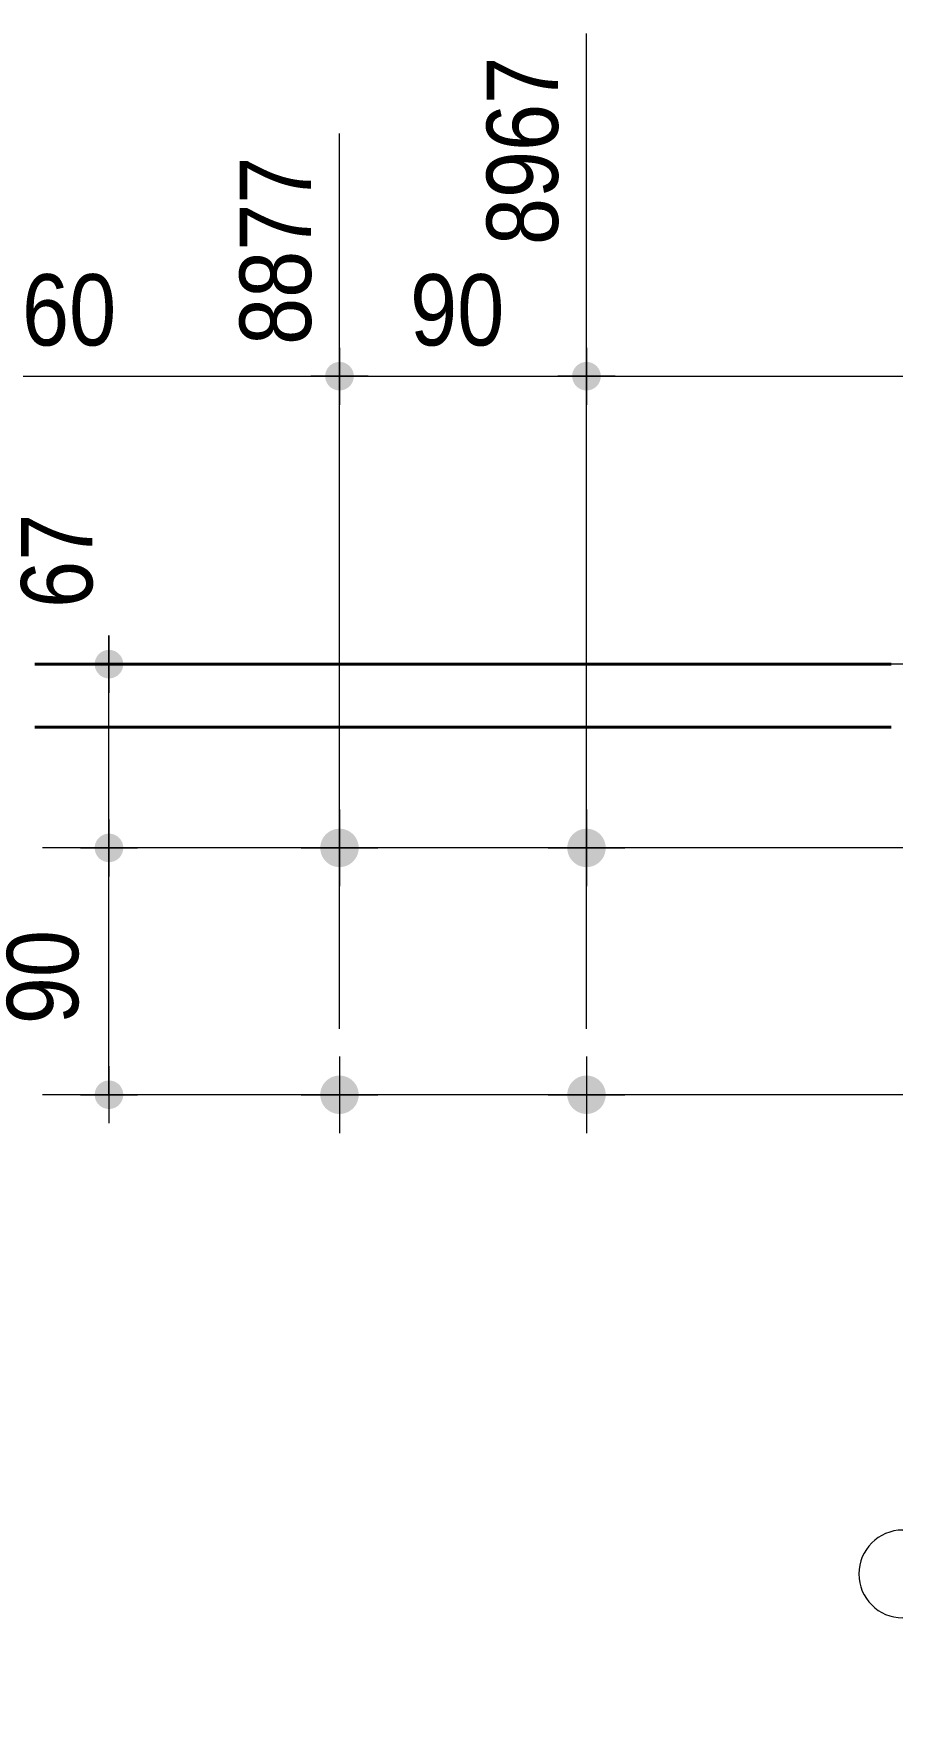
# Model space of a CAD drawing. Header units: millimetres. Extents: x 2 to 584, y 5 to 405.
# Drawn here: x 420.4 to 451.7, y 306.2 to 367.3 of the extents above; entities that cross this region are included whole.
import ezdxf

# ---------------------------------------------------------------- set-up
doc = ezdxf.new("R2010")
doc.units = ezdxf.units.MM
for name, color, linetype, lineweight in [('Boulon', 7, 'Continuous', 0), ('Cotation', 7, 'Continuous', 0), ('Piece', 2, 'Continuous', 0), ('Repère pièce', 3, 'Continuous', 0)]:
    doc.layers.add(name, color=color, linetype=linetype, lineweight=lineweight)
doc.styles.add('ARIAL', font='ARIAL.TTF')
doc.styles.add('COMIC_SANS_MS', font='COMIC.TTF')

# ---------------------------------------------------------------- blocks, each defined once
blk = doc.blocks.new('*A6')
at = {"layer": 'Boulon'}
for points in [[(441.227, 337.604), (441.224, 337.57), (441.22, 337.536), (441.214, 337.502), (441.207, 337.469), (441.197, 337.436), (441.187, 337.403), (441.174, 337.371), (441.16, 337.339), (441.145, 337.309), (441.128, 337.279), (441.11, 337.25), (441.09, 337.222), (441.069, 337.195), (441.046, 337.169), (441.023, 337.144), (440.998, 337.12), (440.972, 337.098), (440.945, 337.077), (440.917, 337.057), (440.887, 337.038), (440.858, 337.021), (440.827, 337.006), (440.795, 336.992), (440.763, 336.98), (440.731, 336.969), (440.698, 336.96), (440.664, 336.952), (440.63, 336.946), (440.596, 336.942), (440.562, 336.94), (440.528, 336.939), (440.493, 336.94), (440.459, 336.942), (440.425, 336.946), (440.391, 336.952), (440.358, 336.96), (440.324, 336.969), (440.292, 336.98), (440.26, 336.992), (440.228, 337.006), (440.198, 337.021), (440.168, 337.038), (440.139, 337.057), (440.111, 337.077), (440.084, 337.098), (440.058, 337.12), (440.033, 337.144), (440.009, 337.169), (439.987, 337.195), (439.965, 337.222), (439.946, 337.25), (439.927, 337.279), (439.91, 337.309), (439.895, 337.339), (439.881, 337.371), (439.869, 337.403), (439.858, 337.436), (439.849, 337.469), (439.841, 337.502), (439.835, 337.536), (439.831, 337.57), (439.828, 337.604), (439.828, 337.639), (439.828, 337.673), (439.831, 337.707), (439.835, 337.741), (439.841, 337.775), (439.849, 337.809), (439.858, 337.842), (439.869, 337.875), (439.881, 337.907), (439.895, 337.938), (439.91, 337.969), (439.927, 337.999), (439.946, 338.028), (439.965, 338.056), (439.987, 338.083), (440.009, 338.109), (440.033, 338.134), (440.058, 338.157), (440.084, 338.18), (440.111, 338.201), (440.139, 338.221), (440.168, 338.239), (440.198, 338.256), (440.228, 338.272), (440.26, 338.285), (440.292, 338.298), (440.324, 338.309), (440.358, 338.318), (440.391, 338.325), (440.425, 338.331), (440.459, 338.335), (440.493, 338.338), (440.528, 338.339), (440.562, 338.338), (440.596, 338.335), (440.63, 338.331), (440.664, 338.325), (440.698, 338.318), (440.731, 338.309), (440.763, 338.298), (440.795, 338.285), (440.827, 338.272), (440.858, 338.256), (440.887, 338.239), (440.917, 338.221), (440.945, 338.201), (440.972, 338.18), (440.998, 338.157), (441.023, 338.134), (441.046, 338.109), (441.069, 338.083), (441.09, 338.056), (441.11, 338.028), (441.128, 337.999), (441.145, 337.969), (441.16, 337.938), (441.174, 337.907), (441.187, 337.875), (441.197, 337.842), (441.207, 337.809), (441.214, 337.775), (441.22, 337.741), (441.224, 337.707), (441.227, 337.673), (441.228, 337.639)], [(441.227, 328.604), (441.224, 328.57), (441.22, 328.536), (441.214, 328.502), (441.207, 328.469), (441.197, 328.436), (441.187, 328.403), (441.174, 328.371), (441.16, 328.339), (441.145, 328.309), (441.128, 328.279), (441.11, 328.25), (441.09, 328.222), (441.069, 328.195), (441.046, 328.169), (441.023, 328.144), (440.998, 328.12), (440.972, 328.098), (440.945, 328.077), (440.917, 328.057), (440.887, 328.038), (440.858, 328.021), (440.827, 328.006), (440.795, 327.992), (440.763, 327.98), (440.731, 327.969), (440.698, 327.96), (440.664, 327.952), (440.63, 327.946), (440.596, 327.942), (440.562, 327.94), (440.528, 327.939), (440.493, 327.94), (440.459, 327.942), (440.425, 327.946), (440.391, 327.952), (440.358, 327.96), (440.324, 327.969), (440.292, 327.98), (440.26, 327.992), (440.228, 328.006), (440.198, 328.021), (440.168, 328.038), (440.139, 328.057), (440.111, 328.077), (440.084, 328.098), (440.058, 328.12), (440.033, 328.144), (440.009, 328.169), (439.987, 328.195), (439.965, 328.222), (439.946, 328.25), (439.927, 328.279), (439.91, 328.309), (439.895, 328.339), (439.881, 328.371), (439.869, 328.403), (439.858, 328.436), (439.849, 328.469), (439.841, 328.502), (439.835, 328.536), (439.831, 328.57), (439.828, 328.604), (439.828, 328.639), (439.828, 328.673), (439.831, 328.707), (439.835, 328.741), (439.841, 328.775), (439.849, 328.809), (439.858, 328.842), (439.869, 328.875), (439.881, 328.907), (439.895, 328.938), (439.91, 328.969), (439.927, 328.999), (439.946, 329.028), (439.965, 329.056), (439.987, 329.083), (440.009, 329.109), (440.033, 329.134), (440.058, 329.157), (440.084, 329.18), (440.111, 329.201), (440.139, 329.221), (440.168, 329.239), (440.198, 329.256), (440.228, 329.272), (440.26, 329.285), (440.292, 329.298), (440.324, 329.309), (440.358, 329.318), (440.391, 329.325), (440.425, 329.331), (440.459, 329.335), (440.493, 329.338), (440.528, 329.339), (440.562, 329.338), (440.596, 329.335), (440.63, 329.331), (440.664, 329.325), (440.698, 329.318), (440.731, 329.309), (440.763, 329.298), (440.795, 329.285), (440.827, 329.272), (440.858, 329.256), (440.887, 329.239), (440.917, 329.221), (440.945, 329.201), (440.972, 329.18), (440.998, 329.157), (441.023, 329.134), (441.046, 329.109), (441.069, 329.083), (441.09, 329.056), (441.11, 329.028), (441.128, 328.999), (441.145, 328.969), (441.16, 328.938), (441.174, 328.907), (441.187, 328.875), (441.197, 328.842), (441.207, 328.809), (441.214, 328.775), (441.22, 328.741), (441.224, 328.707), (441.227, 328.673), (441.228, 328.639)]]:
    blk.add_hatch(color=256, dxfattribs=at).paths.add_polyline_path(points, flags=17)
at = {"layer": 'Boulon', "linetype": 'Continuous', "lineweight": 0}
for p, q in [((440.528, 339.039), (440.528, 336.239)), ((439.128, 337.639), (441.928, 337.639)), ((440.528, 330.039), (440.528, 327.239)), ((439.128, 328.639), (441.928, 328.639))]:
    blk.add_line(p, q, dxfattribs=at)
blk = doc.blocks.new('*A7')
at = {"layer": 'Boulon'}
for points in [[(432.227, 337.604), (432.224, 337.57), (432.22, 337.536), (432.214, 337.502), (432.207, 337.469), (432.197, 337.436), (432.187, 337.403), (432.174, 337.371), (432.16, 337.339), (432.145, 337.309), (432.128, 337.279), (432.11, 337.25), (432.09, 337.222), (432.069, 337.195), (432.046, 337.169), (432.023, 337.144), (431.998, 337.12), (431.972, 337.098), (431.945, 337.077), (431.917, 337.057), (431.887, 337.038), (431.858, 337.021), (431.827, 337.006), (431.795, 336.992), (431.763, 336.98), (431.731, 336.969), (431.698, 336.96), (431.664, 336.952), (431.63, 336.946), (431.596, 336.942), (431.562, 336.94), (431.528, 336.939), (431.493, 336.94), (431.459, 336.942), (431.425, 336.946), (431.391, 336.952), (431.358, 336.96), (431.324, 336.969), (431.292, 336.98), (431.26, 336.992), (431.228, 337.006), (431.198, 337.021), (431.168, 337.038), (431.139, 337.057), (431.111, 337.077), (431.084, 337.098), (431.058, 337.12), (431.033, 337.144), (431.009, 337.169), (430.987, 337.195), (430.965, 337.222), (430.946, 337.25), (430.927, 337.279), (430.91, 337.309), (430.895, 337.339), (430.881, 337.371), (430.869, 337.403), (430.858, 337.436), (430.849, 337.469), (430.841, 337.502), (430.835, 337.536), (430.831, 337.57), (430.828, 337.604), (430.828, 337.639), (430.828, 337.673), (430.831, 337.707), (430.835, 337.741), (430.841, 337.775), (430.849, 337.809), (430.858, 337.842), (430.869, 337.875), (430.881, 337.907), (430.895, 337.938), (430.91, 337.969), (430.927, 337.999), (430.946, 338.028), (430.965, 338.056), (430.987, 338.083), (431.009, 338.109), (431.033, 338.134), (431.058, 338.157), (431.084, 338.18), (431.111, 338.201), (431.139, 338.221), (431.168, 338.239), (431.198, 338.256), (431.228, 338.272), (431.26, 338.285), (431.292, 338.298), (431.324, 338.309), (431.358, 338.318), (431.391, 338.325), (431.425, 338.331), (431.459, 338.335), (431.493, 338.338), (431.528, 338.339), (431.562, 338.338), (431.596, 338.335), (431.63, 338.331), (431.664, 338.325), (431.698, 338.318), (431.731, 338.309), (431.763, 338.298), (431.795, 338.285), (431.827, 338.272), (431.858, 338.256), (431.887, 338.239), (431.917, 338.221), (431.945, 338.201), (431.972, 338.18), (431.998, 338.157), (432.023, 338.134), (432.046, 338.109), (432.069, 338.083), (432.09, 338.056), (432.11, 338.028), (432.128, 337.999), (432.145, 337.969), (432.16, 337.938), (432.174, 337.907), (432.187, 337.875), (432.197, 337.842), (432.207, 337.809), (432.214, 337.775), (432.22, 337.741), (432.224, 337.707), (432.227, 337.673), (432.228, 337.639)], [(432.227, 328.604), (432.224, 328.57), (432.22, 328.536), (432.214, 328.502), (432.207, 328.469), (432.197, 328.436), (432.187, 328.403), (432.174, 328.371), (432.16, 328.339), (432.145, 328.309), (432.128, 328.279), (432.11, 328.25), (432.09, 328.222), (432.069, 328.195), (432.046, 328.169), (432.023, 328.144), (431.998, 328.12), (431.972, 328.098), (431.945, 328.077), (431.917, 328.057), (431.887, 328.038), (431.858, 328.021), (431.827, 328.006), (431.795, 327.992), (431.763, 327.98), (431.731, 327.969), (431.698, 327.96), (431.664, 327.952), (431.63, 327.946), (431.596, 327.942), (431.562, 327.94), (431.528, 327.939), (431.493, 327.94), (431.459, 327.942), (431.425, 327.946), (431.391, 327.952), (431.358, 327.96), (431.324, 327.969), (431.292, 327.98), (431.26, 327.992), (431.228, 328.006), (431.198, 328.021), (431.168, 328.038), (431.139, 328.057), (431.111, 328.077), (431.084, 328.098), (431.058, 328.12), (431.033, 328.144), (431.009, 328.169), (430.987, 328.195), (430.965, 328.222), (430.946, 328.25), (430.927, 328.279), (430.91, 328.309), (430.895, 328.339), (430.881, 328.371), (430.869, 328.403), (430.858, 328.436), (430.849, 328.469), (430.841, 328.502), (430.835, 328.536), (430.831, 328.57), (430.828, 328.604), (430.828, 328.639), (430.828, 328.673), (430.831, 328.707), (430.835, 328.741), (430.841, 328.775), (430.849, 328.809), (430.858, 328.842), (430.869, 328.875), (430.881, 328.907), (430.895, 328.938), (430.91, 328.969), (430.927, 328.999), (430.946, 329.028), (430.965, 329.056), (430.987, 329.083), (431.009, 329.109), (431.033, 329.134), (431.058, 329.157), (431.084, 329.18), (431.111, 329.201), (431.139, 329.221), (431.168, 329.239), (431.198, 329.256), (431.228, 329.272), (431.26, 329.285), (431.292, 329.298), (431.324, 329.309), (431.358, 329.318), (431.391, 329.325), (431.425, 329.331), (431.459, 329.335), (431.493, 329.338), (431.528, 329.339), (431.562, 329.338), (431.596, 329.335), (431.63, 329.331), (431.664, 329.325), (431.698, 329.318), (431.731, 329.309), (431.763, 329.298), (431.795, 329.285), (431.827, 329.272), (431.858, 329.256), (431.887, 329.239), (431.917, 329.221), (431.945, 329.201), (431.972, 329.18), (431.998, 329.157), (432.023, 329.134), (432.046, 329.109), (432.069, 329.083), (432.09, 329.056), (432.11, 329.028), (432.128, 328.999), (432.145, 328.969), (432.16, 328.938), (432.174, 328.907), (432.187, 328.875), (432.197, 328.842), (432.207, 328.809), (432.214, 328.775), (432.22, 328.741), (432.224, 328.707), (432.227, 328.673), (432.228, 328.639)]]:
    blk.add_hatch(color=256, dxfattribs=at).paths.add_polyline_path(points, flags=17)
at = {"layer": 'Boulon', "linetype": 'Continuous', "lineweight": 0}
for p, q in [((431.528, 339.039), (431.528, 336.239)), ((430.128, 337.639), (432.928, 337.639)), ((431.528, 330.039), (431.528, 327.239)), ((430.128, 328.639), (432.928, 328.639))]:
    blk.add_line(p, q, dxfattribs=at)
blk = doc.blocks.new('*A21')
at = {"layer": 'Piece', "color": 2, "linetype": 'Continuous', "lineweight": 40}
for p, q in [((451.624586, 344.33913), (420.430655, 344.33913)), ((420.430655, 342.03913), (451.624586, 342.03913))]:
    blk.add_line(p, q, dxfattribs=at)
blk = doc.blocks.new('*A77')
at = {"layer": 'Cotation'}
for points in [[(409.208, 354.32), (409.183, 354.322), (409.157, 354.325), (409.132, 354.329), (409.107, 354.335), (409.083, 354.342), (409.059, 354.35), (409.035, 354.359), (409.011, 354.369), (408.989, 354.381), (408.966, 354.393), (408.945, 354.407), (408.924, 354.421), (408.904, 354.437), (408.884, 354.454), (408.866, 354.471), (408.848, 354.49), (408.832, 354.509), (408.816, 354.529), (408.801, 354.55), (408.788, 354.572), (408.775, 354.594), (408.764, 354.617), (408.753, 354.64), (408.744, 354.664), (408.736, 354.688), (408.729, 354.713), (408.724, 354.738), (408.719, 354.763), (408.716, 354.788), (408.714, 354.814), (408.714, 354.839), (408.714, 354.865), (408.716, 354.89), (408.719, 354.915), (408.724, 354.941), (408.729, 354.965), (408.736, 354.99), (408.744, 355.014), (408.753, 355.038), (408.764, 355.061), (408.775, 355.084), (408.788, 355.106), (408.801, 355.128), (408.816, 355.149), (408.832, 355.169), (408.848, 355.188), (408.866, 355.207), (408.884, 355.224), (408.904, 355.241), (408.924, 355.257), (408.945, 355.271), (408.966, 355.285), (408.989, 355.298), (409.011, 355.309), (409.035, 355.32), (409.059, 355.329), (409.083, 355.337), (409.107, 355.344), (409.132, 355.349), (409.157, 355.354), (409.183, 355.357), (409.208, 355.359), (409.234, 355.359), (409.259, 355.359), (409.285, 355.357), (409.31, 355.354), (409.335, 355.349), (409.36, 355.344), (409.385, 355.337), (409.409, 355.329), (409.433, 355.32), (409.456, 355.309), (409.479, 355.298), (409.501, 355.285), (409.523, 355.271), (409.543, 355.257), (409.564, 355.241), (409.583, 355.224), (409.601, 355.207), (409.619, 355.188), (409.636, 355.169), (409.651, 355.149), (409.666, 355.128), (409.68, 355.106), (409.692, 355.084), (409.704, 355.061), (409.714, 355.038), (409.723, 355.014), (409.731, 354.99), (409.738, 354.965), (409.744, 354.941), (409.748, 354.915), (409.751, 354.89), (409.753, 354.865), (409.754, 354.839), (409.753, 354.814), (409.751, 354.788), (409.748, 354.763), (409.744, 354.738), (409.738, 354.713), (409.731, 354.688), (409.723, 354.664), (409.714, 354.64), (409.704, 354.617), (409.692, 354.594), (409.68, 354.572), (409.666, 354.55), (409.651, 354.529), (409.636, 354.509), (409.619, 354.49), (409.601, 354.471), (409.583, 354.454), (409.564, 354.437), (409.543, 354.421), (409.523, 354.407), (409.501, 354.393), (409.479, 354.381), (409.456, 354.369), (409.433, 354.359), (409.409, 354.35), (409.385, 354.342), (409.36, 354.335), (409.335, 354.329), (409.31, 354.325), (409.285, 354.322), (409.259, 354.32), (409.234, 354.319)], [(431.502, 354.32), (431.477, 354.322), (431.451, 354.325), (431.426, 354.329), (431.401, 354.335), (431.377, 354.342), (431.352, 354.35), (431.329, 354.359), (431.305, 354.369), (431.282, 354.381), (431.26, 354.393), (431.239, 354.407), (431.218, 354.421), (431.198, 354.437), (431.178, 354.454), (431.16, 354.471), (431.142, 354.49), (431.126, 354.509), (431.11, 354.529), (431.095, 354.55), (431.082, 354.572), (431.069, 354.594), (431.058, 354.617), (431.047, 354.64), (431.038, 354.664), (431.03, 354.688), (431.023, 354.713), (431.018, 354.738), (431.013, 354.763), (431.01, 354.788), (431.008, 354.814), (431.008, 354.839), (431.008, 354.865), (431.01, 354.89), (431.013, 354.915), (431.018, 354.941), (431.023, 354.965), (431.03, 354.99), (431.038, 355.014), (431.047, 355.038), (431.058, 355.061), (431.069, 355.084), (431.082, 355.106), (431.095, 355.128), (431.11, 355.149), (431.126, 355.169), (431.142, 355.188), (431.16, 355.207), (431.178, 355.224), (431.198, 355.241), (431.218, 355.257), (431.239, 355.271), (431.26, 355.285), (431.282, 355.298), (431.305, 355.309), (431.329, 355.32), (431.352, 355.329), (431.377, 355.337), (431.401, 355.344), (431.426, 355.349), (431.451, 355.354), (431.477, 355.357), (431.502, 355.359), (431.528, 355.359), (431.553, 355.359), (431.579, 355.357), (431.604, 355.354), (431.629, 355.349), (431.654, 355.344), (431.679, 355.337), (431.703, 355.329), (431.727, 355.32), (431.75, 355.309), (431.773, 355.298), (431.795, 355.285), (431.817, 355.271), (431.837, 355.257), (431.858, 355.241), (431.877, 355.224), (431.895, 355.207), (431.913, 355.188), (431.93, 355.169), (431.945, 355.149), (431.96, 355.128), (431.974, 355.106), (431.986, 355.084), (431.998, 355.061), (432.008, 355.038), (432.017, 355.014), (432.025, 354.99), (432.032, 354.965), (432.038, 354.941), (432.042, 354.915), (432.045, 354.89), (432.047, 354.865), (432.048, 354.839), (432.047, 354.814), (432.045, 354.788), (432.042, 354.763), (432.038, 354.738), (432.032, 354.713), (432.025, 354.688), (432.017, 354.664), (432.008, 354.64), (431.998, 354.617), (431.986, 354.594), (431.974, 354.572), (431.96, 354.55), (431.945, 354.529), (431.93, 354.509), (431.913, 354.49), (431.895, 354.471), (431.877, 354.454), (431.858, 354.437), (431.837, 354.421), (431.817, 354.407), (431.795, 354.393), (431.773, 354.381), (431.75, 354.369), (431.727, 354.359), (431.703, 354.35), (431.679, 354.342), (431.654, 354.335), (431.629, 354.329), (431.604, 354.325), (431.579, 354.322), (431.553, 354.32), (431.528, 354.319)]]:
    blk.add_hatch(color=256, dxfattribs=at).paths.add_polyline_path(points, flags=17)
at = {"layer": 'Cotation', "linetype": 'Continuous', "lineweight": 0}
for p, q in [((409.234, 331.039), (409.234, 367.333)), ((431.528, 331.039), (431.528, 363.693)), ((409.234, 355.879), (409.234, 353.799)), ((431.528, 355.879), (431.528, 353.799)), ((410.274, 354.839), (408.194, 354.839)), ((409.234, 354.839), (408.194, 354.839)), ((409.234, 354.839), (431.528, 354.839)), ((432.568, 354.839), (430.488, 354.839)), ((431.528, 354.839), (432.568, 354.839))]:
    blk.add_line(p, q, dxfattribs=at)
at = {"layer": 'Cotation'}
for p in [(409.234, 354.839), (431.528, 354.839)]:
    blk.add_point(p, dxfattribs=at)
at = {"layer": 'Cotation', "style": 'ARIAL', "width": 0.85}
blk.add_text('8877', height=2.6, rotation=90.00021, dxfattribs=at).set_placement((430.488, 355.979))
blk.add_text('1660', height=2.6, dxfattribs=at).set_placement((416.524, 355.959))
blk = doc.blocks.new('*A78')
at = {"layer": 'Cotation'}
for points in [[(431.502, 354.32), (431.477, 354.322), (431.451, 354.325), (431.426, 354.329), (431.401, 354.335), (431.377, 354.342), (431.352, 354.35), (431.329, 354.359), (431.305, 354.369), (431.282, 354.381), (431.26, 354.393), (431.239, 354.407), (431.218, 354.421), (431.198, 354.437), (431.178, 354.454), (431.16, 354.471), (431.142, 354.49), (431.126, 354.509), (431.11, 354.529), (431.095, 354.55), (431.082, 354.572), (431.069, 354.594), (431.058, 354.617), (431.047, 354.64), (431.038, 354.664), (431.03, 354.688), (431.023, 354.713), (431.018, 354.738), (431.013, 354.763), (431.01, 354.788), (431.008, 354.814), (431.008, 354.839), (431.008, 354.865), (431.01, 354.89), (431.013, 354.915), (431.018, 354.941), (431.023, 354.965), (431.03, 354.99), (431.038, 355.014), (431.047, 355.038), (431.058, 355.061), (431.069, 355.084), (431.082, 355.106), (431.095, 355.128), (431.11, 355.149), (431.126, 355.169), (431.142, 355.188), (431.16, 355.207), (431.178, 355.224), (431.198, 355.241), (431.218, 355.257), (431.239, 355.271), (431.26, 355.285), (431.282, 355.298), (431.305, 355.309), (431.329, 355.32), (431.352, 355.329), (431.377, 355.337), (431.401, 355.344), (431.426, 355.349), (431.451, 355.354), (431.477, 355.357), (431.502, 355.359), (431.528, 355.359), (431.553, 355.359), (431.579, 355.357), (431.604, 355.354), (431.629, 355.349), (431.654, 355.344), (431.679, 355.337), (431.703, 355.329), (431.727, 355.32), (431.75, 355.309), (431.773, 355.298), (431.795, 355.285), (431.817, 355.271), (431.837, 355.257), (431.858, 355.241), (431.877, 355.224), (431.895, 355.207), (431.913, 355.188), (431.93, 355.169), (431.945, 355.149), (431.96, 355.128), (431.974, 355.106), (431.986, 355.084), (431.998, 355.061), (432.008, 355.038), (432.017, 355.014), (432.025, 354.99), (432.032, 354.965), (432.038, 354.941), (432.042, 354.915), (432.045, 354.89), (432.047, 354.865), (432.048, 354.839), (432.047, 354.814), (432.045, 354.788), (432.042, 354.763), (432.038, 354.738), (432.032, 354.713), (432.025, 354.688), (432.017, 354.664), (432.008, 354.64), (431.998, 354.617), (431.986, 354.594), (431.974, 354.572), (431.96, 354.55), (431.945, 354.529), (431.93, 354.509), (431.913, 354.49), (431.895, 354.471), (431.877, 354.454), (431.858, 354.437), (431.837, 354.421), (431.817, 354.407), (431.795, 354.393), (431.773, 354.381), (431.75, 354.369), (431.727, 354.359), (431.703, 354.35), (431.679, 354.342), (431.654, 354.335), (431.629, 354.329), (431.604, 354.325), (431.579, 354.322), (431.553, 354.32), (431.528, 354.319)], [(440.502, 354.32), (440.477, 354.322), (440.451, 354.325), (440.426, 354.329), (440.401, 354.335), (440.377, 354.342), (440.352, 354.35), (440.329, 354.359), (440.305, 354.369), (440.282, 354.381), (440.26, 354.393), (440.239, 354.407), (440.218, 354.421), (440.198, 354.437), (440.178, 354.454), (440.16, 354.471), (440.142, 354.49), (440.126, 354.509), (440.11, 354.529), (440.095, 354.55), (440.082, 354.572), (440.069, 354.594), (440.058, 354.617), (440.047, 354.64), (440.038, 354.664), (440.03, 354.688), (440.023, 354.713), (440.018, 354.738), (440.013, 354.763), (440.01, 354.788), (440.008, 354.814), (440.008, 354.839), (440.008, 354.865), (440.01, 354.89), (440.013, 354.915), (440.018, 354.941), (440.023, 354.965), (440.03, 354.99), (440.038, 355.014), (440.047, 355.038), (440.058, 355.061), (440.069, 355.084), (440.082, 355.106), (440.095, 355.128), (440.11, 355.149), (440.126, 355.169), (440.142, 355.188), (440.16, 355.207), (440.178, 355.224), (440.198, 355.241), (440.218, 355.257), (440.239, 355.271), (440.26, 355.285), (440.282, 355.298), (440.305, 355.309), (440.329, 355.32), (440.352, 355.329), (440.377, 355.337), (440.401, 355.344), (440.426, 355.349), (440.451, 355.354), (440.477, 355.357), (440.502, 355.359), (440.528, 355.359), (440.553, 355.359), (440.579, 355.357), (440.604, 355.354), (440.629, 355.349), (440.654, 355.344), (440.679, 355.337), (440.703, 355.329), (440.727, 355.32), (440.75, 355.309), (440.773, 355.298), (440.795, 355.285), (440.817, 355.271), (440.837, 355.257), (440.858, 355.241), (440.877, 355.224), (440.895, 355.207), (440.913, 355.188), (440.93, 355.169), (440.945, 355.149), (440.96, 355.128), (440.974, 355.106), (440.986, 355.084), (440.998, 355.061), (441.008, 355.038), (441.017, 355.014), (441.025, 354.99), (441.032, 354.965), (441.038, 354.941), (441.042, 354.915), (441.045, 354.89), (441.047, 354.865), (441.048, 354.839), (441.047, 354.814), (441.045, 354.788), (441.042, 354.763), (441.038, 354.738), (441.032, 354.713), (441.025, 354.688), (441.017, 354.664), (441.008, 354.64), (440.998, 354.617), (440.986, 354.594), (440.974, 354.572), (440.96, 354.55), (440.945, 354.529), (440.93, 354.509), (440.913, 354.49), (440.895, 354.471), (440.877, 354.454), (440.858, 354.437), (440.837, 354.421), (440.817, 354.407), (440.795, 354.393), (440.773, 354.381), (440.75, 354.369), (440.727, 354.359), (440.703, 354.35), (440.679, 354.342), (440.654, 354.335), (440.629, 354.329), (440.604, 354.325), (440.579, 354.322), (440.553, 354.32), (440.528, 354.319)]]:
    blk.add_hatch(color=256, dxfattribs=at).paths.add_polyline_path(points, flags=17)
at = {"layer": 'Cotation', "linetype": 'Continuous', "lineweight": 0}
for p, q in [((440.528, 331.039), (440.528, 367.333)), ((431.528, 331.039), (431.528, 363.693)), ((431.528, 355.879), (431.528, 353.799)), ((440.528, 355.879), (440.528, 353.799)), ((432.568, 354.839), (430.488, 354.839)), ((431.528, 354.839), (430.488, 354.839)), ((431.528, 354.839), (440.528, 354.839)), ((441.568, 354.839), (439.488, 354.839)), ((440.528, 354.839), (441.568, 354.839))]:
    blk.add_line(p, q, dxfattribs=at)
at = {"layer": 'Cotation'}
for p in [(431.528, 354.839), (440.528, 354.839)]:
    blk.add_point(p, dxfattribs=at)
at = {"layer": 'Cotation', "style": 'ARIAL', "width": 0.85}
blk.add_text('8967', height=2.6, rotation=90.00021, dxfattribs=at).set_placement((439.488, 359.619))
blk.add_text('90', height=2.6, dxfattribs=at).set_placement((434.099, 355.959))
blk = doc.blocks.new('*A79')
at = {"layer": 'Cotation'}
for points in [[(440.502, 354.32), (440.477, 354.322), (440.451, 354.325), (440.426, 354.329), (440.401, 354.335), (440.377, 354.342), (440.352, 354.35), (440.329, 354.359), (440.305, 354.369), (440.282, 354.381), (440.26, 354.393), (440.239, 354.407), (440.218, 354.421), (440.198, 354.437), (440.178, 354.454), (440.16, 354.471), (440.142, 354.49), (440.126, 354.509), (440.11, 354.529), (440.095, 354.55), (440.082, 354.572), (440.069, 354.594), (440.058, 354.617), (440.047, 354.64), (440.038, 354.664), (440.03, 354.688), (440.023, 354.713), (440.018, 354.738), (440.013, 354.763), (440.01, 354.788), (440.008, 354.814), (440.008, 354.839), (440.008, 354.865), (440.01, 354.89), (440.013, 354.915), (440.018, 354.941), (440.023, 354.965), (440.03, 354.99), (440.038, 355.014), (440.047, 355.038), (440.058, 355.061), (440.069, 355.084), (440.082, 355.106), (440.095, 355.128), (440.11, 355.149), (440.126, 355.169), (440.142, 355.188), (440.16, 355.207), (440.178, 355.224), (440.198, 355.241), (440.218, 355.257), (440.239, 355.271), (440.26, 355.285), (440.282, 355.298), (440.305, 355.309), (440.329, 355.32), (440.352, 355.329), (440.377, 355.337), (440.401, 355.344), (440.426, 355.349), (440.451, 355.354), (440.477, 355.357), (440.502, 355.359), (440.528, 355.359), (440.553, 355.359), (440.579, 355.357), (440.604, 355.354), (440.629, 355.349), (440.654, 355.344), (440.679, 355.337), (440.703, 355.329), (440.727, 355.32), (440.75, 355.309), (440.773, 355.298), (440.795, 355.285), (440.817, 355.271), (440.837, 355.257), (440.858, 355.241), (440.877, 355.224), (440.895, 355.207), (440.913, 355.188), (440.93, 355.169), (440.945, 355.149), (440.96, 355.128), (440.974, 355.106), (440.986, 355.084), (440.998, 355.061), (441.008, 355.038), (441.017, 355.014), (441.025, 354.99), (441.032, 354.965), (441.038, 354.941), (441.042, 354.915), (441.045, 354.89), (441.047, 354.865), (441.048, 354.839), (441.047, 354.814), (441.045, 354.788), (441.042, 354.763), (441.038, 354.738), (441.032, 354.713), (441.025, 354.688), (441.017, 354.664), (441.008, 354.64), (440.998, 354.617), (440.986, 354.594), (440.974, 354.572), (440.96, 354.55), (440.945, 354.529), (440.93, 354.509), (440.913, 354.49), (440.895, 354.471), (440.877, 354.454), (440.858, 354.437), (440.837, 354.421), (440.817, 354.407), (440.795, 354.393), (440.773, 354.381), (440.75, 354.369), (440.727, 354.359), (440.703, 354.35), (440.679, 354.342), (440.654, 354.335), (440.629, 354.329), (440.604, 354.325), (440.579, 354.322), (440.553, 354.32), (440.528, 354.319)], [(478.153, 354.32), (478.128, 354.322), (478.102, 354.325), (478.077, 354.329), (478.052, 354.335), (478.028, 354.342), (478.003, 354.35), (477.98, 354.359), (477.956, 354.369), (477.933, 354.381), (477.911, 354.393), (477.89, 354.407), (477.869, 354.421), (477.849, 354.437), (477.829, 354.454), (477.811, 354.471), (477.793, 354.49), (477.777, 354.509), (477.761, 354.529), (477.746, 354.55), (477.733, 354.572), (477.72, 354.594), (477.708, 354.617), (477.698, 354.64), (477.689, 354.664), (477.681, 354.688), (477.674, 354.713), (477.669, 354.738), (477.664, 354.763), (477.661, 354.788), (477.659, 354.814), (477.659, 354.839), (477.659, 354.865), (477.661, 354.89), (477.664, 354.915), (477.669, 354.941), (477.674, 354.965), (477.681, 354.99), (477.689, 355.014), (477.698, 355.038), (477.708, 355.061), (477.72, 355.084), (477.733, 355.106), (477.746, 355.128), (477.761, 355.149), (477.777, 355.169), (477.793, 355.188), (477.811, 355.207), (477.829, 355.224), (477.849, 355.241), (477.869, 355.257), (477.89, 355.271), (477.911, 355.285), (477.933, 355.298), (477.956, 355.309), (477.98, 355.32), (478.003, 355.329), (478.028, 355.337), (478.052, 355.344), (478.077, 355.349), (478.102, 355.354), (478.128, 355.357), (478.153, 355.359), (478.179, 355.359), (478.204, 355.359), (478.23, 355.357), (478.255, 355.354), (478.28, 355.349), (478.305, 355.344), (478.33, 355.337), (478.354, 355.329), (478.378, 355.32), (478.401, 355.309), (478.424, 355.298), (478.446, 355.285), (478.467, 355.271), (478.488, 355.257), (478.508, 355.241), (478.528, 355.224), (478.546, 355.207), (478.564, 355.188), (478.581, 355.169), (478.596, 355.149), (478.611, 355.128), (478.625, 355.106), (478.637, 355.084), (478.649, 355.061), (478.659, 355.038), (478.668, 355.014), (478.676, 354.99), (478.683, 354.965), (478.689, 354.941), (478.693, 354.915), (478.696, 354.89), (478.698, 354.865), (478.699, 354.839), (478.698, 354.814), (478.696, 354.788), (478.693, 354.763), (478.689, 354.738), (478.683, 354.713), (478.676, 354.688), (478.668, 354.664), (478.659, 354.64), (478.649, 354.617), (478.637, 354.594), (478.625, 354.572), (478.611, 354.55), (478.596, 354.529), (478.581, 354.509), (478.564, 354.49), (478.546, 354.471), (478.528, 354.454), (478.508, 354.437), (478.488, 354.421), (478.467, 354.407), (478.446, 354.393), (478.424, 354.381), (478.401, 354.369), (478.378, 354.359), (478.354, 354.35), (478.33, 354.342), (478.305, 354.335), (478.28, 354.329), (478.255, 354.325), (478.23, 354.322), (478.204, 354.32), (478.179, 354.319)]]:
    blk.add_hatch(color=256, dxfattribs=at).paths.add_polyline_path(points, flags=17)
at = {"layer": 'Cotation', "linetype": 'Continuous', "lineweight": 0}
for p, q in [((440.528, 331.039), (440.528, 367.333)), ((478.179, 340.039), (478.179, 365.621)), ((440.528, 355.879), (440.528, 353.799)), ((478.179, 355.879), (478.179, 353.799)), ((441.568, 354.839), (439.488, 354.839)), ((440.528, 354.839), (439.488, 354.839)), ((440.528, 354.839), (478.179, 354.839)), ((479.219, 354.839), (477.139, 354.839)), ((478.179, 354.839), (479.219, 354.839))]:
    blk.add_line(p, q, dxfattribs=at)
at = {"layer": 'Cotation'}
for p in [(440.528, 354.839), (478.179, 354.839)]:
    blk.add_point(p, dxfattribs=at)
at = {"layer": 'Cotation', "style": 'ARIAL', "width": 0.85}
blk.add_text('10387', height=2.6, rotation=90.00021, dxfattribs=at).set_placement((477.139, 355.979))
blk.add_text('1420', height=2.6, dxfattribs=at).set_placement((455.496, 355.959))
blk = doc.blocks.new('*A84')
at = {"layer": 'Repère pièce', "linetype": 'Continuous', "lineweight": 0}
for p, q in [((452.050987, 312.765487), (456.079112, 312.765487)), ((461.279112, 311.515487), (458.279112, 311.515487)), ((463.725929, 306.152078), (461.279112, 311.515487)), ((456.079112, 309.565487), (452.050987, 309.565487))]:
    blk.add_line(p, q, dxfattribs=at)
for centre, start, end in [((452.050987, 311.165487), 90, 270), ((456.079112, 311.165487), 270, 90)]:
    blk.add_arc(centre, 1.6, start, end, dxfattribs=at)
at = {"layer": 'Repère pièce', "style": 'COMIC_SANS_MS', "width": 0.85}
blk.add_text('14', height=2, dxfattribs=at).set_placement((452.650987, 310.165487))
blk = doc.blocks.new('*A105')
at = {"layer": 'Cotation'}
for points in [[(423.103, 337.12), (423.077, 337.122), (423.052, 337.125), (423.027, 337.129), (423.002, 337.135), (422.977, 337.142), (422.953, 337.15), (422.929, 337.159), (422.906, 337.169), (422.883, 337.181), (422.861, 337.193), (422.839, 337.207), (422.818, 337.221), (422.798, 337.237), (422.779, 337.254), (422.76, 337.271), (422.743, 337.29), (422.726, 337.309), (422.71, 337.329), (422.696, 337.35), (422.682, 337.372), (422.669, 337.394), (422.658, 337.417), (422.648, 337.44), (422.638, 337.464), (422.63, 337.488), (422.624, 337.513), (422.618, 337.538), (422.614, 337.563), (422.611, 337.588), (422.609, 337.614), (422.608, 337.639), (422.609, 337.665), (422.611, 337.69), (422.614, 337.715), (422.618, 337.741), (422.624, 337.765), (422.63, 337.79), (422.638, 337.814), (422.648, 337.838), (422.658, 337.861), (422.669, 337.884), (422.682, 337.906), (422.696, 337.928), (422.71, 337.949), (422.726, 337.969), (422.743, 337.988), (422.76, 338.007), (422.779, 338.024), (422.798, 338.041), (422.818, 338.057), (422.839, 338.071), (422.861, 338.085), (422.883, 338.098), (422.906, 338.109), (422.929, 338.12), (422.953, 338.129), (422.977, 338.137), (423.002, 338.144), (423.027, 338.149), (423.052, 338.153), (423.077, 338.157), (423.103, 338.158), (423.128, 338.159), (423.154, 338.158), (423.179, 338.157), (423.204, 338.153), (423.229, 338.149), (423.254, 338.144), (423.279, 338.137), (423.303, 338.129), (423.327, 338.12), (423.35, 338.109), (423.373, 338.098), (423.395, 338.085), (423.417, 338.071), (423.438, 338.057), (423.458, 338.041), (423.477, 338.024), (423.496, 338.007), (423.513, 337.988), (423.53, 337.969), (423.546, 337.949), (423.56, 337.928), (423.574, 337.906), (423.587, 337.884), (423.598, 337.861), (423.608, 337.838), (423.618, 337.814), (423.626, 337.79), (423.632, 337.765), (423.638, 337.741), (423.642, 337.715), (423.646, 337.69), (423.647, 337.665), (423.648, 337.639), (423.647, 337.614), (423.646, 337.588), (423.642, 337.563), (423.638, 337.538), (423.632, 337.513), (423.626, 337.488), (423.618, 337.464), (423.608, 337.44), (423.598, 337.417), (423.587, 337.394), (423.574, 337.372), (423.56, 337.35), (423.546, 337.329), (423.53, 337.309), (423.513, 337.29), (423.496, 337.271), (423.477, 337.254), (423.458, 337.237), (423.438, 337.221), (423.417, 337.207), (423.395, 337.193), (423.373, 337.181), (423.35, 337.169), (423.327, 337.159), (423.303, 337.15), (423.279, 337.142), (423.254, 337.135), (423.229, 337.129), (423.204, 337.125), (423.179, 337.122), (423.154, 337.12), (423.128, 337.119)], [(423.103, 328.12), (423.077, 328.122), (423.052, 328.125), (423.027, 328.129), (423.002, 328.135), (422.977, 328.142), (422.953, 328.15), (422.929, 328.159), (422.906, 328.169), (422.883, 328.181), (422.861, 328.193), (422.839, 328.207), (422.818, 328.221), (422.798, 328.237), (422.779, 328.254), (422.76, 328.271), (422.743, 328.29), (422.726, 328.309), (422.71, 328.329), (422.696, 328.35), (422.682, 328.372), (422.669, 328.394), (422.658, 328.417), (422.648, 328.44), (422.638, 328.464), (422.63, 328.488), (422.624, 328.513), (422.618, 328.538), (422.614, 328.563), (422.611, 328.588), (422.609, 328.614), (422.608, 328.639), (422.609, 328.665), (422.611, 328.69), (422.614, 328.715), (422.618, 328.741), (422.624, 328.765), (422.63, 328.79), (422.638, 328.814), (422.648, 328.838), (422.658, 328.861), (422.669, 328.884), (422.682, 328.906), (422.696, 328.928), (422.71, 328.949), (422.726, 328.969), (422.743, 328.988), (422.76, 329.007), (422.779, 329.024), (422.798, 329.041), (422.818, 329.057), (422.839, 329.071), (422.861, 329.085), (422.883, 329.098), (422.906, 329.109), (422.929, 329.12), (422.953, 329.129), (422.977, 329.137), (423.002, 329.144), (423.027, 329.149), (423.052, 329.153), (423.077, 329.157), (423.103, 329.158), (423.128, 329.159), (423.154, 329.158), (423.179, 329.157), (423.204, 329.153), (423.229, 329.149), (423.254, 329.144), (423.279, 329.137), (423.303, 329.129), (423.327, 329.12), (423.35, 329.109), (423.373, 329.098), (423.395, 329.085), (423.417, 329.071), (423.438, 329.057), (423.458, 329.041), (423.477, 329.024), (423.496, 329.007), (423.513, 328.988), (423.53, 328.969), (423.546, 328.949), (423.56, 328.928), (423.574, 328.906), (423.587, 328.884), (423.598, 328.861), (423.608, 328.838), (423.618, 328.814), (423.626, 328.79), (423.632, 328.765), (423.638, 328.741), (423.642, 328.715), (423.646, 328.69), (423.647, 328.665), (423.648, 328.639), (423.647, 328.614), (423.646, 328.588), (423.642, 328.563), (423.638, 328.538), (423.632, 328.513), (423.626, 328.488), (423.618, 328.464), (423.608, 328.44), (423.598, 328.417), (423.587, 328.394), (423.574, 328.372), (423.56, 328.35), (423.546, 328.329), (423.53, 328.309), (423.513, 328.29), (423.496, 328.271), (423.477, 328.254), (423.458, 328.237), (423.438, 328.221), (423.417, 328.207), (423.395, 328.193), (423.373, 328.181), (423.35, 328.169), (423.327, 328.159), (423.303, 328.15), (423.279, 328.142), (423.254, 328.135), (423.229, 328.129), (423.204, 328.125), (423.179, 328.122), (423.154, 328.12), (423.128, 328.119)]]:
    blk.add_hatch(color=256, dxfattribs=at).paths.add_polyline_path(points, flags=17)
at = {"layer": 'Cotation', "linetype": 'Continuous', "lineweight": 0}
for p, q in [((423.128, 338.679), (423.128, 336.599)), ((423.128, 337.639), (423.128, 338.679)), ((486.179, 337.639), (420.708, 337.639)), ((422.088, 337.639), (424.168, 337.639)), ((423.128, 328.639), (423.128, 337.639)), ((423.128, 329.679), (423.128, 327.599)), ((486.179, 328.639), (420.708, 328.639)), ((422.088, 328.639), (424.168, 328.639)), ((423.128, 328.639), (423.128, 327.599))]:
    blk.add_line(p, q, dxfattribs=at)
at = {"layer": 'Cotation'}
for p in [(423.128, 337.639), (423.128, 328.639)]:
    blk.add_point(p, dxfattribs=at)
at = {"layer": 'Cotation', "style": 'ARIAL', "width": 0.85}
blk.add_text('90', height=2.6, rotation=90.00021, dxfattribs=at).set_placement((422.008, 331.211))
blk = doc.blocks.new('*A106')
at = {"layer": 'Cotation'}
for points in [[(423.103, 343.82), (423.077, 343.822), (423.052, 343.825), (423.027, 343.829), (423.002, 343.835), (422.977, 343.842), (422.953, 343.85), (422.929, 343.859), (422.906, 343.869), (422.883, 343.881), (422.861, 343.893), (422.839, 343.907), (422.818, 343.921), (422.798, 343.937), (422.779, 343.954), (422.76, 343.971), (422.743, 343.99), (422.726, 344.009), (422.71, 344.029), (422.696, 344.05), (422.682, 344.072), (422.669, 344.094), (422.658, 344.117), (422.648, 344.14), (422.638, 344.164), (422.63, 344.188), (422.624, 344.213), (422.618, 344.238), (422.614, 344.263), (422.611, 344.288), (422.609, 344.314), (422.608, 344.339), (422.609, 344.365), (422.611, 344.39), (422.614, 344.415), (422.618, 344.441), (422.624, 344.465), (422.63, 344.49), (422.638, 344.514), (422.648, 344.538), (422.658, 344.561), (422.669, 344.584), (422.682, 344.606), (422.696, 344.628), (422.71, 344.649), (422.726, 344.669), (422.743, 344.688), (422.76, 344.707), (422.779, 344.724), (422.798, 344.741), (422.818, 344.757), (422.839, 344.771), (422.861, 344.785), (422.883, 344.798), (422.906, 344.809), (422.929, 344.82), (422.953, 344.829), (422.977, 344.837), (423.002, 344.844), (423.027, 344.849), (423.052, 344.854), (423.077, 344.857), (423.103, 344.859), (423.128, 344.859), (423.154, 344.859), (423.179, 344.857), (423.204, 344.854), (423.229, 344.849), (423.254, 344.844), (423.279, 344.837), (423.303, 344.829), (423.327, 344.82), (423.35, 344.809), (423.373, 344.798), (423.395, 344.785), (423.417, 344.771), (423.438, 344.757), (423.458, 344.741), (423.477, 344.724), (423.496, 344.707), (423.513, 344.688), (423.53, 344.669), (423.546, 344.649), (423.56, 344.628), (423.574, 344.606), (423.587, 344.584), (423.598, 344.561), (423.608, 344.538), (423.618, 344.514), (423.626, 344.49), (423.632, 344.465), (423.638, 344.441), (423.642, 344.415), (423.646, 344.39), (423.647, 344.365), (423.648, 344.339), (423.647, 344.314), (423.646, 344.288), (423.642, 344.263), (423.638, 344.238), (423.632, 344.213), (423.626, 344.188), (423.618, 344.164), (423.608, 344.14), (423.598, 344.117), (423.587, 344.094), (423.574, 344.072), (423.56, 344.05), (423.546, 344.029), (423.53, 344.009), (423.513, 343.99), (423.496, 343.971), (423.477, 343.954), (423.458, 343.937), (423.438, 343.921), (423.417, 343.907), (423.395, 343.893), (423.373, 343.881), (423.35, 343.869), (423.327, 343.859), (423.303, 343.85), (423.279, 343.842), (423.254, 343.835), (423.229, 343.829), (423.204, 343.825), (423.179, 343.822), (423.154, 343.82), (423.128, 343.819)], [(423.103, 337.12), (423.077, 337.122), (423.052, 337.125), (423.027, 337.129), (423.002, 337.135), (422.977, 337.142), (422.953, 337.15), (422.929, 337.159), (422.906, 337.169), (422.883, 337.181), (422.861, 337.193), (422.839, 337.207), (422.818, 337.221), (422.798, 337.237), (422.779, 337.254), (422.76, 337.271), (422.743, 337.29), (422.726, 337.309), (422.71, 337.329), (422.696, 337.35), (422.682, 337.372), (422.669, 337.394), (422.658, 337.417), (422.648, 337.44), (422.638, 337.464), (422.63, 337.488), (422.624, 337.513), (422.618, 337.538), (422.614, 337.563), (422.611, 337.588), (422.609, 337.614), (422.608, 337.639), (422.609, 337.665), (422.611, 337.69), (422.614, 337.715), (422.618, 337.741), (422.624, 337.765), (422.63, 337.79), (422.638, 337.814), (422.648, 337.838), (422.658, 337.861), (422.669, 337.884), (422.682, 337.906), (422.696, 337.928), (422.71, 337.949), (422.726, 337.969), (422.743, 337.988), (422.76, 338.007), (422.779, 338.024), (422.798, 338.041), (422.818, 338.057), (422.839, 338.071), (422.861, 338.085), (422.883, 338.098), (422.906, 338.109), (422.929, 338.12), (422.953, 338.129), (422.977, 338.137), (423.002, 338.144), (423.027, 338.149), (423.052, 338.153), (423.077, 338.157), (423.103, 338.158), (423.128, 338.159), (423.154, 338.158), (423.179, 338.157), (423.204, 338.153), (423.229, 338.149), (423.254, 338.144), (423.279, 338.137), (423.303, 338.129), (423.327, 338.12), (423.35, 338.109), (423.373, 338.098), (423.395, 338.085), (423.417, 338.071), (423.438, 338.057), (423.458, 338.041), (423.477, 338.024), (423.496, 338.007), (423.513, 337.988), (423.53, 337.969), (423.546, 337.949), (423.56, 337.928), (423.574, 337.906), (423.587, 337.884), (423.598, 337.861), (423.608, 337.838), (423.618, 337.814), (423.626, 337.79), (423.632, 337.765), (423.638, 337.741), (423.642, 337.715), (423.646, 337.69), (423.647, 337.665), (423.648, 337.639), (423.647, 337.614), (423.646, 337.588), (423.642, 337.563), (423.638, 337.538), (423.632, 337.513), (423.626, 337.488), (423.618, 337.464), (423.608, 337.44), (423.598, 337.417), (423.587, 337.394), (423.574, 337.372), (423.56, 337.35), (423.546, 337.329), (423.53, 337.309), (423.513, 337.29), (423.496, 337.271), (423.477, 337.254), (423.458, 337.237), (423.438, 337.221), (423.417, 337.207), (423.395, 337.193), (423.373, 337.181), (423.35, 337.169), (423.327, 337.159), (423.303, 337.15), (423.279, 337.142), (423.254, 337.135), (423.229, 337.129), (423.204, 337.125), (423.179, 337.122), (423.154, 337.12), (423.128, 337.119)]]:
    blk.add_hatch(color=256, dxfattribs=at).paths.add_polyline_path(points, flags=17)
at = {"layer": 'Cotation', "linetype": 'Continuous', "lineweight": 0}
for p, q in [((423.128, 345.379), (423.128, 343.299)), ((423.128, 344.339), (423.128, 345.379)), ((464.56, 344.339), (420.708, 344.339)), ((422.088, 344.339), (424.168, 344.339)), ((423.128, 337.639), (423.128, 344.339)), ((423.128, 338.679), (423.128, 336.599)), ((486.179, 337.639), (420.708, 337.639)), ((422.088, 337.639), (424.168, 337.639)), ((423.128, 337.639), (423.128, 336.599))]:
    blk.add_line(p, q, dxfattribs=at)
at = {"layer": 'Cotation'}
for p in [(423.128, 344.339), (423.128, 337.639)]:
    blk.add_point(p, dxfattribs=at)
at = {"layer": 'Cotation', "style": 'ARIAL', "width": 0.85}
blk.add_text('67', height=2.6, rotation=90.00021, dxfattribs=at).set_placement((422.523, 346.39))

msp = doc.modelspace()

# ---------------------------------------------------------------- block references
at = {"lineweight": 0}
for name in ['*A77', '*A78', '*A79', '*A106', '*A21', '*A7', '*A6', '*A105', '*A84']:
    msp.add_blockref(name, (0, 0), dxfattribs=at)

doc.saveas('drawing.dxf')
